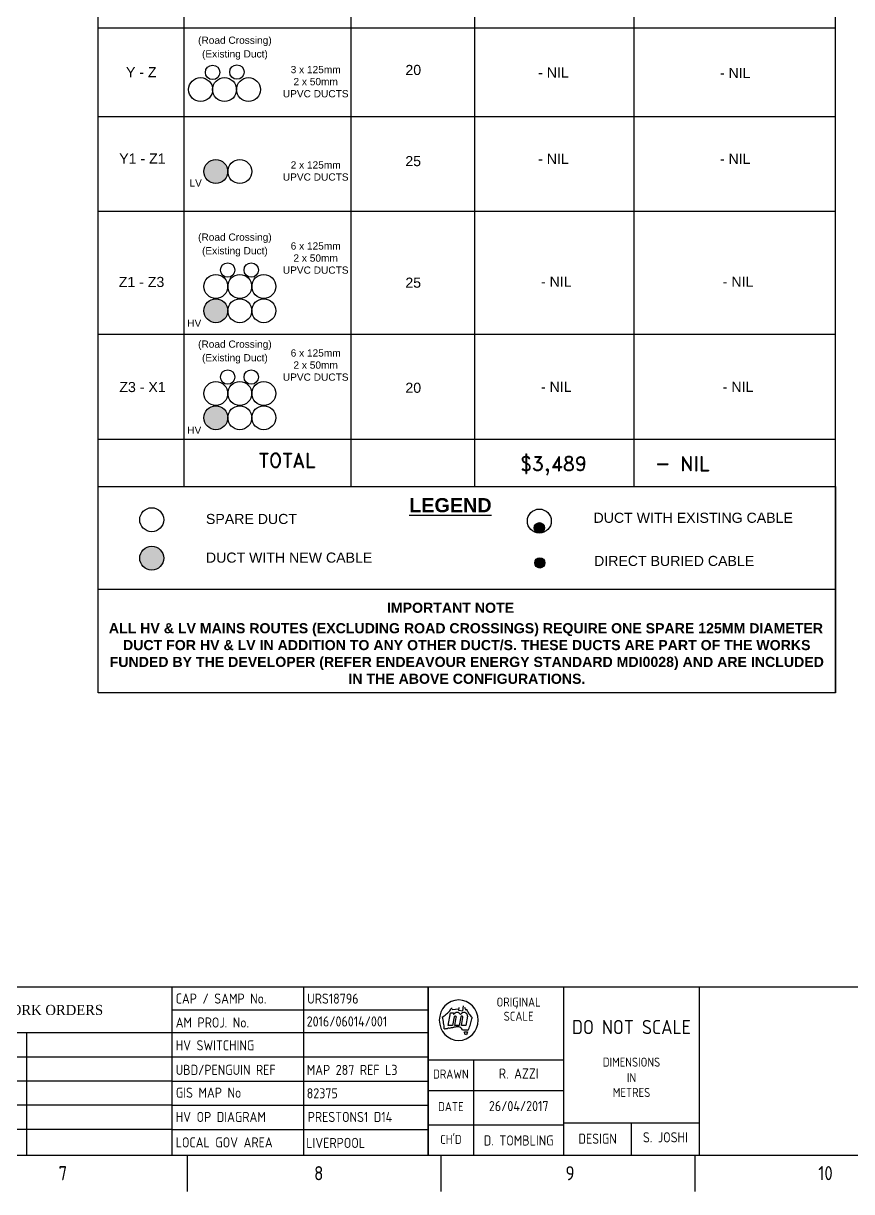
# Paper-space layout 'Sheet(4)' of a CAD drawing. Header units: metres, sheet in millimetres. Extents: x -29 to 809, y -3 to 584.
# Drawn here: x 412.4 to 617.1, y -2.6 to 286.3 of the extents above; entities that cross this region are included whole.
import ezdxf
from ezdxf.enums import TextEntityAlignment as Align

# ---------------------------------------------------------------- set-up
doc = ezdxf.new("R2010")
doc.units = ezdxf.units.M
doc.layers.get('0').update_dxf_attribs({"color": 6})
doc.layers.add('Notes', color=7, linetype='Continuous')
doc.layers.add('SupportsUG_SP_EXT', color=7, linetype='Continuous')
doc.styles.add('Elec', font='romand__.ttf')
doc.styles.add('iecARIAL', font='arial.ttf', dxfattribs={"height": 2})
doc.styles.add('iecISOCP', font='isocp.shx')
doc.styles.add('iecTimesNewRoman', font='times.ttf')
doc.styles.get("Standard").update_dxf_attribs({"font": 'arial.ttf'})

# ---------------------------------------------------------------- blocks, each defined once
blk = doc.blocks.new('A1_FRAME_TITLE')
at = {"layer": 'Notes', "linetype": 'Continuous'}
for p, q in [((478.24, 47.62), (478.24, 5.97)), ((544.37, 47.62), (544.37, 5.97)), ((544.37, 41.97), (544.37, 5.97)), ((544.37, 29.54), (579.37, 29.54)), ((482.19, 5.97), (482.19, -3.03)), ((547.7, 5.97), (547.7, -3.03)), ((613.21, 5.97), (613.21, -3.03))]:
    blk.add_line(p, q, dxfattribs=at)
at = {"layer": 'Notes'}
for p, q in [((512.26, 47.62), (512.26, 5.97)), ((544.37, 5.97), (544.37, 47.62)), ((579.37, 5.97), (579.37, 47.62)), ((614.37, 5.97), (614.37, 47.62)), ((478.24, 41.97), (544.37, 41.97)), ((549.56, 38.09), (550.17, 41.17)), ((550.17, 41.17), (550.92, 41.17)), ((550.56, 42.05), (552.33, 42.16)), ((550.92, 41.17), (550.97, 40.77)), ((552.33, 42.52), (552.22, 41.82)), ((552.22, 41.82), (553.35, 41.71)), ((553.35, 41.71), (553.55, 42.96)), ((554.18, 42.18), (555.01, 40.9)), ((567.1, 42.48), (567.3, 42.44)), ((550.7, 38.09), (549.56, 38.09)), ((551.11, 40.17), (550.7, 38.09)), ((551.27, 38.09), (551.66, 40.06)), ((552.41, 38.09), (551.27, 38.09)), ((552.83, 40.17), (552.41, 38.09)), ((552.98, 38.09), (553.37, 40.06)), ((554.12, 38.09), (552.98, 38.09)), ((554.57, 40.35), (554.12, 38.09)), ((332.81, 36.33), (478.24, 36.33)), ((440.78, 36.33), (440.78, 5.97)), ((478.24, 36.33), (544.37, 36.33)), ((554.62, 36.89), (553.22, 36.97)), ((553.22, 36.97), (554.62, 36.89)), ((554.62, 36.89), (553.22, 36.97)), ((553.85, 35.89), (553.78, 36.47)), ((553.78, 36.47), (554.51, 36.47)), ((554.3, 35.74), (553.85, 35.89)), ((554.51, 36.47), (554.3, 35.74)), ((332.78, 30.28), (478.24, 30.28)), ((478.24, 30.33), (544.37, 30.33)), ((556.15, 5.97), (556.15, 29.54)), ((478.24, 24.33), (332.78, 24.33)), ((478.24, 24.33), (544.37, 24.33)), ((544.37, 21.97), (579.37, 21.97)), ((478.24, 18.33), (332.78, 18.33)), ((478.24, 18.33), (544.37, 18.33)), ((478.24, 12.33), (332.78, 12.33)), ((478.24, 12.33), (544.37, 12.33)), ((544.37, 13.47), (579.37, 13.47)), ((579.37, 13.97), (614.37, 13.97)), ((596.87, 5.97), (596.87, 13.97))]:
    blk.add_line(p, q, dxfattribs=at)
at = {"layer": 'Notes', "linetype": 'Continuous', "flags": 128}
for points in [[(123.8, 47.62), (844.88, 47.62)], [(-11.55, 5.97), (844.88, 5.97)]]:
    blk.add_lwpolyline(points, dxfattribs=at)
at = {"layer": 'Notes'}
for centre, radius, start, end in [((552.27, 39.37), 5, 0, 180), ((542.41, 49.09), 10.59, 302.5841, 308.1576), ((542.41, 49.09), 10.59, 308.157, 313.7305), ((545.21, 46.16), 6.54, 313.7309, 319.3045), ((545.21, 46.16), 6.54, 319.3047, 324.8782), ((551.87, 40.21), 1.06, 31.7884, 148.2116), ((553.61, 40.3), 0.961, 2.5982, 150.8098), ((578.7, 57.06), 28.87, 210.1483, 211.8601), ((477.01, -10.21), 93.25, 33.1096, 33.2341), ((558.55, 42.96), 4.09, 213.1151, 222.4146), ((552.27, 39.37), 5, 180, 0), ((527.29, 35.61), 21.32, 10.3053, 12.3306), ((527.29, 35.61), 21.32, 8.2795, 10.3048), ((528.59, 35.8), 20.01, 6.2539, 8.2792), ((528.59, 35.8), 20.01, 4.2291, 6.2543), ((546.76, 59.88), 22.65, 277.7418, 280.8825), ((551.91, 33.09), 4.63, 85.4613, 100.8824), ((551.39, 40.11), 0.28, 348.6911, 168.6911), ((552.2, 36.78), 0.924, 46.5875, 85.4612), ((553.1, 40.11), 0.28, 348.6911, 168.6911), ((548.02, 40.74), 7.69, 331.5942, 341.8897), ((542.7, 42.48), 13.29, 341.8901, 347.8434), ((555.89, 40.53), 0.484, 222.42, 236.4422), ((556.07, 40.81), 0.815, 236.4359, 244.7422), ((553.96, 40.06), 1.76, 347.8434, 354.1409), ((554.11, 40.04), 1.61, 354.1436, 1.0342), ((548.72, 39.42), 2.15, 265.1734, 270.0504), ((548.72, 39.51), 2.24, 270.0438, 274.7322), ((548.65, 40.42), 3.15, 274.7358, 283.0812), ((550.47, 32.55), 4.93, 97.7419, 103.0814), ((551.36, 35.89), 2.16, 30.1885, 46.5879), ((554.13, 37.45), 0.75, 311.6083, 321.0792), ((554.18, 37.41), 0.675, 321.0838, 331.5982)]:
    blk.add_arc(centre, radius, start, end, dxfattribs=at)
blk.add_attdef('DRAFT_NUM', (9.35, 23.29), '', height=2.5, rotation=90)
for s, height, style, p in [('CAP / SAMP No.', 2.5, 'iecISOCP', (479.24, 43.47)), ('WORK ORDERS', 2.5, 'iecTimesNewRoman', (433.13, 40.66)), ('AM PROJ. No.', 2.5, 'iecISOCP', (479.24, 37.55)), ('HV SWITCHING', 2.5, 'iecISOCP', (479.24, 31.9)), ('UBD/PENGUIN REF', 2.5, 'iecISOCP', (479.24, 25.84)), ('GIS MAP No', 2.5, 'iecISOCP', (479.29, 20.2)), ('HV OP DIAGRAM', 2.5, 'iecISOCP', (479.24, 14.2)), ('LOCAL GOV AREA', 2.5, 'iecISOCP', (479.24, 7.9)), ('7', 3.5, 'iecISOCP', (449.03, -0.22)), ('8', 3.5, 'iecISOCP', (514.97, -0.22)), ('9', 3.5, 'iecISOCP', (579.84, -0.22)), ('10', 3.5, 'iecISOCP', (645.06, -0.2))]:
    blk.add_text(s, height=height, dxfattribs=dict(at, style=style)).set_placement(p)
at = {"layer": 'Notes', "style": 'iecISOCP'}
for s, height, p in [('ORIGINAL', 2.24, (567.74, 42.73)), ('SCALE', 2.24, (567.74, 39.23)), ('DIMENSIONS', 2.24, (596.87, 27.88)), ('DRAWN', 2.24, (550.26, 24.93)), ('IN', 2.24, (596.87, 24.04)), ('METRES', 2.24, (596.87, 20.38)), ('DATE', 2.24, (550.26, 16.88)), ("CH'D", 2.24, (550.26, 8.77)), ('DESIGN', 2.5, (588.12, 8.81))]:
    blk.add_text(s, height=height, dxfattribs=at).set_placement(p, align=Align.CENTER)
at = {"layer": 'Notes', "insert": (596.84, 37.67), "char_height": 3.5, "width": 29.1, "attachment_point": 5, "style": 'iecISOCP'}
blk.add_mtext('DO NOT SCALE', dxfattribs=at)
at = {"layer": 'Notes', "style": 'iecISOCP', "flags": 8}
blk.add_attdef('VERSION_NO', text='', height=2.5, rotation=90, dxfattribs=at).set_placement((302.04, 43.81), align=Align.MIDDLE_CENTER)
at = {"layer": 'Notes', "style": 'iecISOCP'}
for tag, p in [('CAP_NO', (513.19, 43.46)), ('IE_NUM', (513.05, 37.81)), ('REF_No_1', (335.24, 32.31)), ('REF_1', (362.52, 32.31)), ('HV_SWITCH', (513.46, 32.16)), ('GEN_WO', (441.71, 31.76)), ('REF_No_2', (335.24, 26.31)), ('REF_2', (362.52, 26.31)), ('OH_WO', (441.71, 25.81)), ('UBD_REF', (513.05, 25.83)), ('REF_No_3', (335.24, 20.31)), ('REF_3', (362.52, 20.31)), ('UG_WO', (441.71, 20.05)), ('GIS_MAP_No', (513.05, 20.04)), ('REF_No_4', (335.24, 14.31)), ('REF_4', (362.52, 14.31)), ('SUB_WO', (441.71, 13.81)), ('HV_OP_DIAG', (513.33, 14.2)), ('LGA', (512.95, 7.78)), ('ExportID', (-11.47, 2.39))]:
    blk.add_attdef(tag, p, '', height=2.5, dxfattribs=at)
for tag, height, p in [('T1', 3.5, (684.37, 39.47)), ('T2', 3.5, (684.37, 34.35)), ('scale', 2.5, (567.76, 33.27)), ('T3', 3.5, (684.37, 28.92)), ('DRAWN', 2.5, (567.76, 24.93)), ('T4', 3.5, (684.37, 23.66)), ('T5', 3.5, (684.37, 18.23)), ('REV', 5, (840.57, 17.1)), ('DATE', 2.5, (567.76, 16.88)), ('T6', 3.5, (684.37, 12.97)), ('DESIGN', 2.5, (605.62, 9.15)), ('CHD', 2.5, (567.76, 8.37))]:
    blk.add_attdef(tag, text='', height=height, dxfattribs=at).set_placement(p, align=Align.CENTER)
blk.add_attdef('NUM', text='', height=7, dxfattribs=at).set_placement((812.88, 20.12), align=Align.MIDDLE_CENTER)
for tag, p in [('NS', (811.23, 8.12)), ('SHTS', (825.93, 8.12))]:
    blk.add_attdef(tag, text='', height=2.5, dxfattribs=at).set_placement(p, align=Align.MIDDLE)
at = {"layer": 'Notes', "style": 'iecISOCP', "flags": 1}
for tag, p in [('ProjectType', (-6.37, -26.8)), ('ProjectNumber', (3.01, -26.82)), ('DrawingNumber', (14.96, -26.8)), ('ProjectDescription', (27.02, -26.83)), ('ExportDate', (39.74, -26.79)), ('ExportUserName', (48.61, -26.8)), ('DesignerCompanyName', (60.94, -26.79)), ('ExportAreaOfInterest', (76.55, -26.81)), ('GIS_SUCCESS', (91.45, -26.78)), ('CAD_SUCCESS', (101.24, -26.78)), ('DEPOTCODE', (111.56, -26.88)), ('ExportCategories', (119.53, -26.8)), ('Comments', (133.84, -26.88))]:
    blk.add_attdef(tag, p, '', height=1, dxfattribs=at)
blk = doc.blocks.new('A$C2CB028D5')
at = {"layer": 'Notes'}
h = blk.add_hatch(color=256, dxfattribs=at)
h.dxf.hatch_style = 1
h.paths.add_polyline_path([(111.28, 40.84, 1), (108.73, 40.84, 1)])
h = blk.add_hatch(color=256, dxfattribs=at)
h.dxf.hatch_style = 1
h.paths.add_polyline_path([(11.23, 33.33, 1), (17.15, 33.33, 1)])
h = blk.add_hatch(color=256, dxfattribs=at)
h.dxf.hatch_style = 1
h.paths.add_polyline_path([(111.41, 32.16, 1), (108.86, 32.16, 1)])
blk.add_lwpolyline([(0.97, 51.08), (183.24, 51.08), (183.24, 0), (0.97, 0)], close=True, dxfattribs=at)
at = {"layer": 'Notes', "flags": 128}
blk.add_lwpolyline([(183.24, 25.54), (0.97, 25.54)], dxfattribs=at)
at = {"layer": 'Notes'}
for centre, radius in [((14.19, 42.83), 2.96), ((110.01, 42.5), 2.96), ((110.01, 40.84), 1.27), ((14.19, 33.33), 2.96), ((110.13, 32.16), 1.27)]:
    blk.add_circle(centre, radius, dxfattribs=at)
at = {"layer": 'Notes', "attachment_point": 1}
for s, width, insert, char_height in [('\\pi0.20491;{\\fArial|b1|i0|c0|p34;\\LLEGEND}', 20.166, (77.64, 48.18), 3.5), ('SPARE DUCT', 22.4653, (27.59, 44.27), 2.5), ('DUCT WITH EXISTING CABLE', 49.1246, (123.41, 44.56), 2.5), ('DUCT WITH NEW CABLE', 40.9715, (27.59, 34.71), 2.5), ('DIRECT BURIED CABLE', 39.4264, (123.54, 33.89), 2.5), ('\\pi0.2858;{\\fArial|b1|i0|c0|p34;ALL HV & LV MAINS ROUTES (EXCLUDING ROAD CROSSINGS) REQUIRE ONE SPARE 125MM DIAMETER\\P\\pi3.7928;DUCT FOR HV & LV IN ADDITION TO ANY OTHER DUCT/S. THESE DUCTS ARE PART OF THE WORKS \\P\\pi0.49044;FUNDED BY THE DEVELOPER (REFER ENDEAVOUR ENERGY STANDARD MDI0028) AND ARE INCLUDED \\P\\pi59.506;IN THE ABOVE CONFIGURATIONS.}', 177.132, (3.3, 17.25), 2.5)]:
    blk.add_mtext_dynamic_manual_height_columns(s, width=width, gutter_width=9, heights=[0], dxfattribs=dict(at, insert=insert, char_height=char_height))
at = {"layer": 'Notes', "insert": (72.21, 22.31), "char_height": 2.5, "attachment_point": 1, "style": 'iecARIAL'}
blk.add_mtext_dynamic_manual_height_columns('\\pi0.13187;{\\fArial|b1|i0|c0|p34;\\C1;IMPORTANT NOTE}', width=31.2818, gutter_width=9, heights=[0], dxfattribs=at)

psp = doc.layouts.new('Sheet(4)')

# ---------------------------------------------------------------- hatches: boundary and pattern name
at = {"layer": 'Notes'}
h = psp.add_hatch(color=256, dxfattribs=at)
h.dxf.hatch_style = 1
h.paths.add_polyline_path([(457, 249.61, 1), (462.92, 249.61, 1)])
h = psp.add_hatch(color=256, dxfattribs=at)
h.dxf.hatch_style = 1
h.paths.add_polyline_path([(457, 215.2, 1), (462.92, 215.2, 1)])
h = psp.add_hatch(color=256, dxfattribs=at)
h.dxf.hatch_style = 1
h.paths.add_polyline_path([(457, 188.74, 1), (462.92, 188.74, 1)])

# ---------------------------------------------------------------- linework, layer by layer
for p, q in [((430.9, 120.69), (430.89, 563.11)), ((613.15, 120.69), (613.15, 563.11)), ((452.06, 556.75), (452.06, 171.77)), ((493.33, 556.75), (493.33, 171.77)), ((523.93, 556.75), (523.93, 171.77)), ((563.3, 556.75), (563.3, 171.77)), ((430.89, 285.15), (613.16, 285.15)), ((430.89, 263.25), (613.16, 263.25)), ((430.89, 239.78), (613.16, 239.78)), ((430.89, 209.44), (613.15, 209.44)), ((430.89, 183.46), (613.15, 183.46))]:
    psp.add_line(p, q, dxfattribs=at)
for centre, radius in [((459.16, 274.13), 1.78), ((465.17, 274.22), 1.78), ((456.2, 269.88), 2.96), ((462.12, 269.88), 2.96), ((468.04, 269.88), 2.96), ((459.96, 249.61), 2.96), ((465.88, 249.61), 2.96), ((462.89, 225.25), 1.78), ((468.71, 225.25), 1.78), ((459.96, 221.2), 2.96), ((465.88, 221.2), 2.96), ((471.8, 221.2), 2.96), ((459.96, 215.2), 2.96), ((465.88, 215.2), 2.96), ((471.8, 215.2), 2.96), ((462.89, 198.79), 1.78), ((468.71, 198.79), 1.78), ((459.96, 194.74), 2.96), ((465.88, 194.74), 2.96), ((471.8, 194.74), 2.96), ((459.96, 188.74), 2.96), ((465.88, 188.74), 2.96), ((471.8, 188.74), 2.96)]:
    psp.add_circle(centre, radius, dxfattribs=at)

# ---------------------------------------------------------------- block references
at = {"layer": 'Notes', "lineweight": 0}
psp.add_blockref('A$C2CB028D5', (429.92, 120.69), dxfattribs=at)
at = {"layer": 'SupportsUG_SP_EXT'}
ref = psp.add_blockref('A1_FRAME_TITLE', (-9.08, 0.39), dxfattribs=dict(at, xscale=0.958))
ref.add_attrib('DESIGN', 'S. JOSHI', dxfattribs={"layer": 'Notes', "height": 2.5, "style": 'iecISOCP', "width": 0.958}).set_placement((571.1, 9.55), align=Align.CENTER)
ref.add_attrib('DRAWN', 'R. AZZI', dxfattribs={"layer": 'Notes', "height": 2.5, "style": 'iecISOCP', "width": 0.958}).set_placement((534.83, 25.32), align=Align.CENTER)
ref.add_attrib('DATE', '26/04/2017', dxfattribs={"layer": 'Notes', "height": 2.5, "style": 'iecISOCP', "width": 0.958}).set_placement((534.83, 17.27), align=Align.CENTER)
ref.add_attrib('CHD', 'D. TOMBLING', dxfattribs={"layer": 'Notes', "height": 2.5, "style": 'iecISOCP', "width": 0.958}).set_placement((534.83, 8.77), align=Align.CENTER)
ref.add_attrib('CAP_NO', 'URS18796', (482.55, 43.85), dxfattribs={"layer": 'Notes', "height": 2.5, "style": 'iecISOCP', "width": 0.958})
ref.add_attrib('IE_NUM', '2016/06014/001', (482.42, 38.2), dxfattribs={"layer": 'Notes', "height": 2.5, "style": 'iecISOCP', "width": 0.958})
ref.add_attrib('UBD_REF', 'MAP 287 REF L3', (482.42, 26.22), dxfattribs={"layer": 'Notes', "height": 2.5, "style": 'iecISOCP', "width": 0.958})
ref.add_attrib('GIS_MAP_No', '82375', (482.42, 20.44), dxfattribs={"layer": 'Notes', "height": 2.5, "style": 'iecISOCP', "width": 0.958})
ref.add_attrib('HV_OP_DIAG', 'PRESTONS1 D14', (482.68, 14.59), dxfattribs={"layer": 'Notes', "height": 2.5, "style": 'iecISOCP', "width": 0.958})
ref.add_attrib('LGA', 'LIVERPOOL', (482.32, 8.17), dxfattribs={"layer": 'Notes', "height": 2.5, "style": 'iecISOCP', "width": 0.958})

# ---------------------------------------------------------------- texts
at = {"layer": 'Notes'}
for s, p in [('(Road Crossing)', (464.67, 282.99)), ('(Existing Duct)', (464.67, 279.61)), ('LV', (454.97, 247.69)), ('(Road Crossing)', (464.67, 234.3)), ('(Existing Duct)', (464.67, 230.93)), ('HV', (454.63, 213.02)), ('(Road Crossing)', (464.67, 207.84)), ('(Existing Duct)', (464.67, 204.47)), ('HV', (454.63, 186.56))]:
    psp.add_text(s, height=1.79, dxfattribs=at).set_placement(p, align=Align.TOP_CENTER)
at = {"layer": 'Notes', "style": 'Elec'}
psp.add_text('TOTAL', height=3.5, dxfattribs=at).set_placement((477.5, 178.22), align=Align.MIDDLE_CENTER)
for s, p in [('$3,489', (535.22, 175.64)), ('- NIL', (568.57, 175.64))]:
    psp.add_text(s, height=3.5, dxfattribs=at).set_placement(p)
at = {"layer": 'Notes', "char_height": 2.5, "attachment_point": 1}
for s, insert, width in [('\\pi6.8516;{\\C7;Y - Z}', (430.89, 275.44), 21.1726), ('\\pi13.493;{\\C7;20}', (493.33, 275.99), 30.6013), ('\\pi21.261;{\\C7;- NIL}', (518.38, 275.35), 49.8559), ('\\pi21.261;{\\C7;- NIL}', (563.31, 275.26), 49.8559), ('\\pi5.1864;{\\C7;Y1 - Z1}', (430.89, 254.08), 21.1726), ('\\pi13.479;{\\C7;25}', (493.33, 253.45), 30.6013), ('\\pi21.261;{\\C7;- NIL}', (518.38, 254.01), 49.8559), ('\\pi21.261;{\\C7;- NIL}', (563.31, 254.01), 49.8559), ('\\pi5.073;{\\C7;Z1 - Z3}', (430.89, 223.57), 21.1726), ('\\pi13.479;{\\C7;25}', (493.33, 223.39), 30.6013), ('\\pi21.261;{\\C7;- NIL}', (519.08, 223.62), 49.8559), ('\\pi21.261;{\\C7;- NIL}', (564.01, 223.62), 49.8559), ('\\pi5.2162;{\\C7;Z3 - X1}', (430.89, 197.58), 21.1726), ('\\pi13.493;{\\C7;20}', (493.33, 197.4), 30.6013), ('\\pi21.261;{\\C7;- NIL}', (519.08, 197.64), 49.8559), ('\\pi21.261;{\\C7;- NIL}', (564.01, 197.64), 49.8559)]:
    psp.add_mtext(s, dxfattribs=dict(at, insert=insert, width=width))
at = {"layer": 'Notes', "lineweight": 0, "char_height": 1.79, "width": 18.2053, "attachment_point": 2}
for s, insert in [('\\P3 x 125mm\\P2 x 50mm\\PUPVC DUCTS', (484.64, 278.71)), ('\\P2 x 125mm\\PUPVC DUCTS', (484.64, 255.13)), ('\\P6 x 125mm\\P2 x 50mm\\PUPVC DUCTS', (484.64, 235.09)), ('\\P6 x 125mm\\P2 x 50mm\\PUPVC DUCTS', (484.64, 208.63))]:
    psp.add_mtext(s, dxfattribs=dict(at, insert=insert))

doc.saveas('drawing.dxf')
